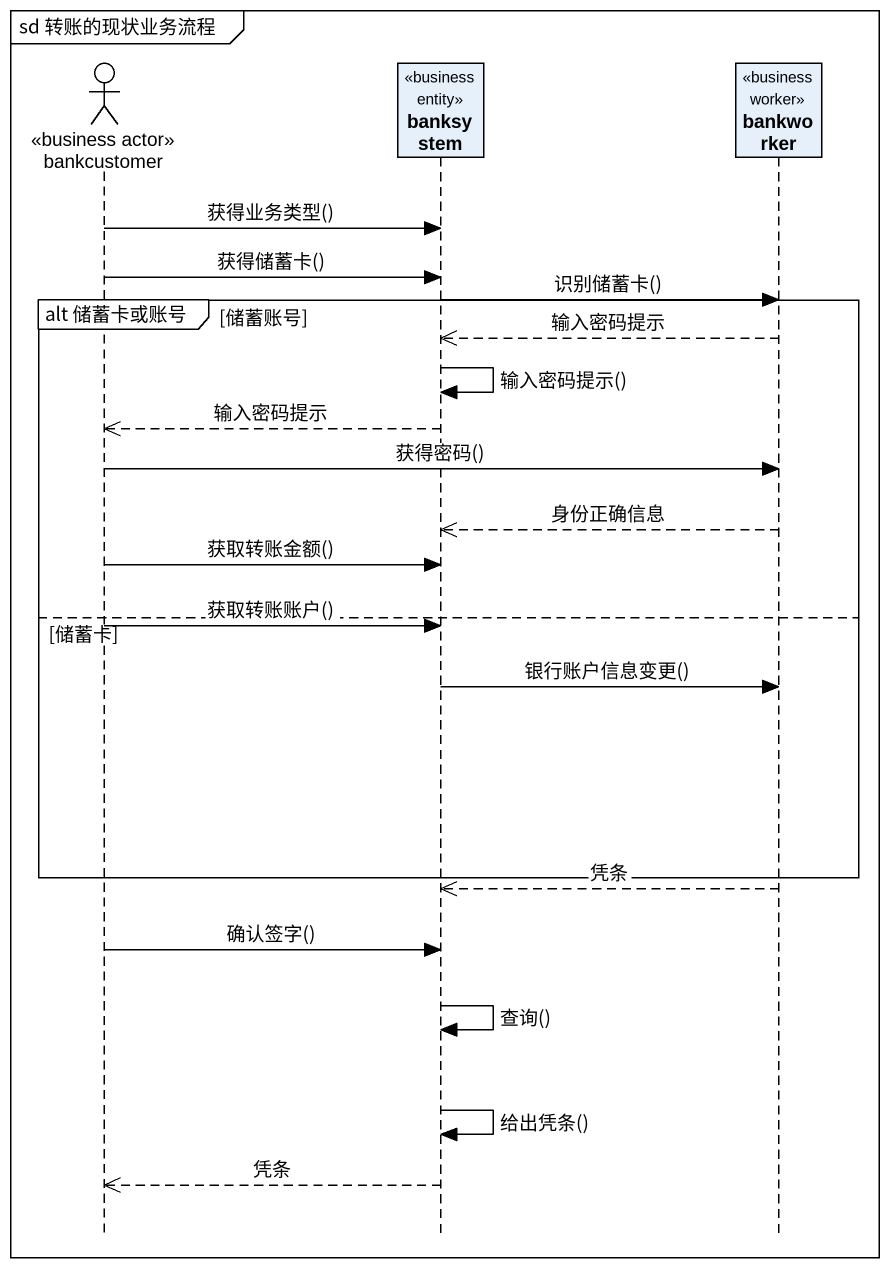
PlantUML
@startuml
mainframe sd 转账的现状业务流程
hide footbox
actor bankcustomer <<business actor>>
participant banksystem <<business entity>>
participant bankworker <<business worker>>

bankcustomer -> banksystem : 获得业务类型()
bankcustomer -> banksystem : 获得储蓄卡()
group alt 储蓄卡或账号 [储蓄账号]
  banksystem -> bankworker : 识别储蓄卡()
  bankworker -->> banksystem : 输入密码提示
  banksystem -> banksystem : 输入密码提示()
  banksystem -->> bankcustomer : 输入密码提示
  bankcustomer -> bankworker : 获得密码()
  bankworker -->> banksystem : 身份正确信息
  bankcustomer -> banksystem : 获取转账金额()
else 储蓄卡
  bankcustomer -> banksystem : 获取转账账户()
  banksystem -> bankworker : 银行账户信息变更()
end
bankworker -->> banksystem : 凭条
bankcustomer -> banksystem : 确认签字()
banksystem -> banksystem : 查询()
banksystem -> banksystem : 给出凭条()
banksystem -->> bankcustomer : 凭条
@enduml
